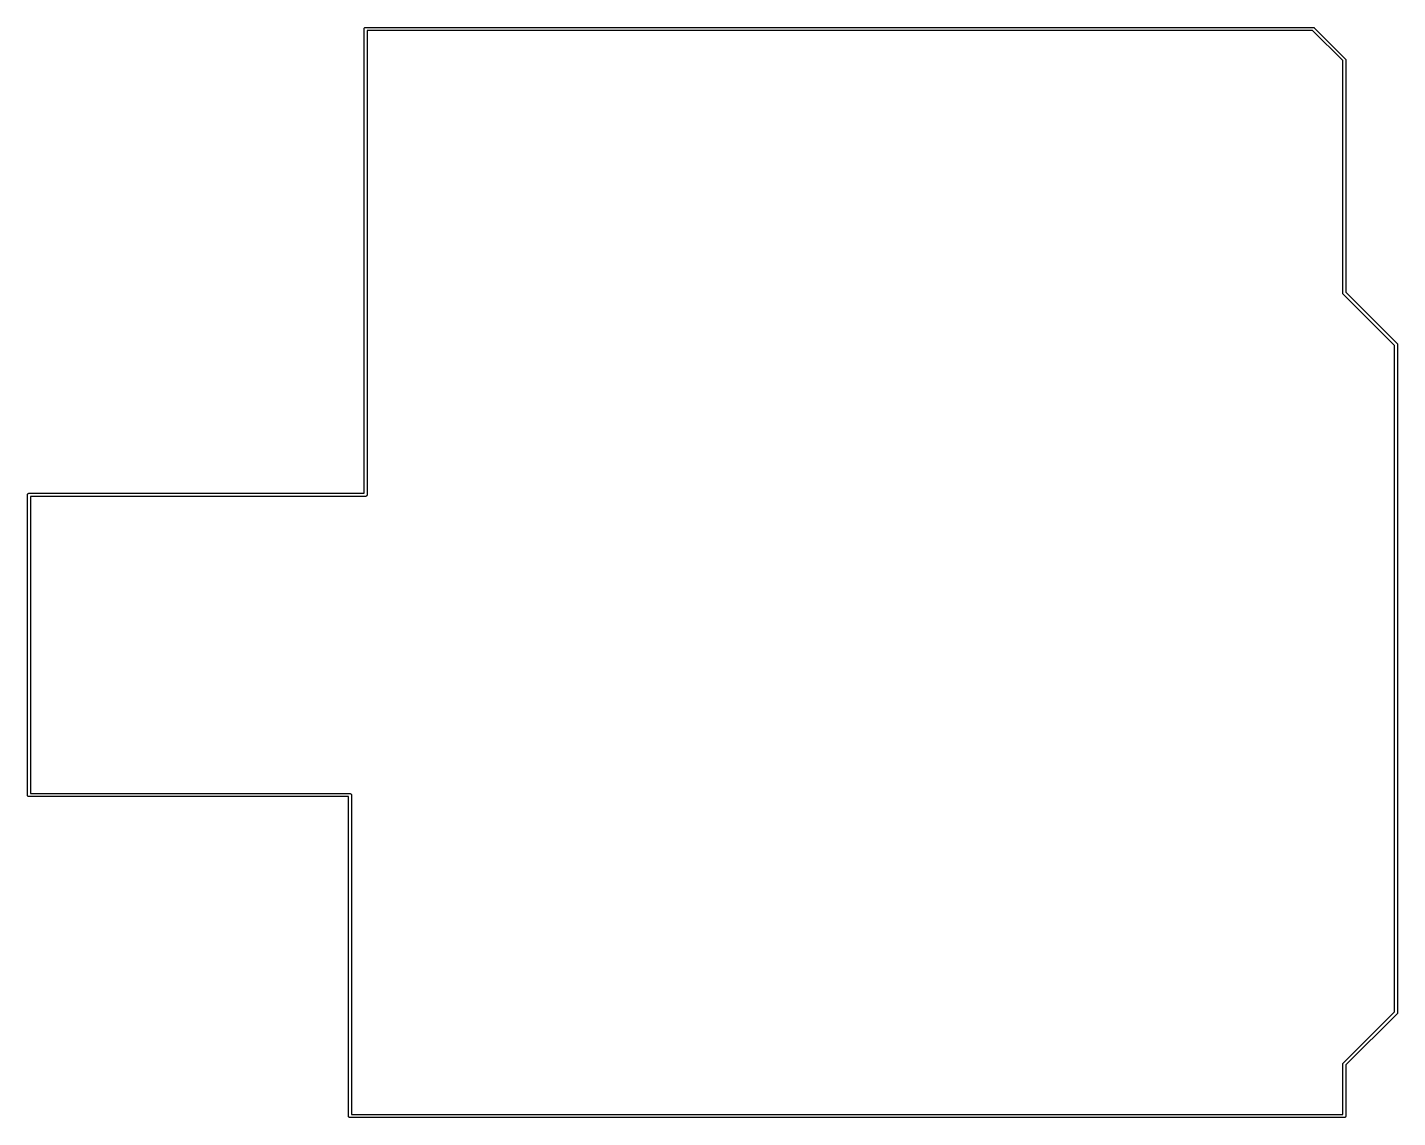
# Model space of a CAD drawing. Extents: x 1.4 to 68.7, y -0.1 to 53.4.
import ezdxf

# ---------------------------------------------------------------- set-up
doc = ezdxf.new("R2010")
doc.units = 0
doc.header["$MEASUREMENT"] = 0
doc.layers.add('BLACK', color=7, linetype='CONTINUOUS')

msp = doc.modelspace()

# ---------------------------------------------------------------- linework, layer by layer
at = {"layer": 'BLACK', "linetype": 'CONTINUOUS'}
for p, q in [((17.959, 53.3532), (17.9613, 53.3595)), ((17.959, 53.3466), (17.959, 53.3532)), ((17.959, 30.555), (17.959, 53.3466)), ((17.959, 53.3466), (17.959, 53.3466)), ((17.9613, 53.3595), (17.9624, 53.366)), ((17.9624, 53.366), (17.9658, 53.3718)), ((17.9658, 53.3718), (17.968, 53.3781)), ((17.968, 53.3781), (17.9723, 53.3832)), ((17.9723, 53.3832), (17.9757, 53.389)), ((17.9757, 53.389), (17.9808, 53.3932)), ((17.9808, 53.3932), (17.985, 53.3983)), ((17.985, 53.3983), (17.9908, 53.4017)), ((17.9908, 53.4017), (17.9959, 53.406)), ((17.9959, 53.406), (18.0022, 53.4082)), ((18.0022, 53.4082), (18.008, 53.4116)), ((18.008, 53.4116), (18.0145, 53.4127)), ((18.0145, 53.4127), (18.0208, 53.415)), ((18.0208, 53.415), (18.0274, 53.415)), ((18.0274, 53.415), (18.0274, 53.415)), ((18.0274, 53.415), (64.5127, 53.415)), ((18.109, 53.265), (18.109, 30.4734)), ((64.4849, 53.265), (18.109, 53.265)), ((65.965, 51.7849), (64.4849, 53.265)), ((64.5127, 53.415), (64.5226, 53.4159)), ((64.5226, 53.4159), (64.5322, 53.4133)), ((64.5322, 53.4133), (64.542, 53.4116)), ((64.542, 53.4116), (64.545, 53.4099)), ((64.545, 53.4099), (64.5482, 53.409)), ((64.5482, 53.409), (64.5563, 53.4033)), ((64.5563, 53.4033), (64.565, 53.3983)), ((64.565, 53.3983), (64.5713, 53.3907)), ((64.5713, 53.3907), (66.0907, 51.8713)), ((65.965, 40.3893), (65.965, 51.7849)), ((66.0907, 51.8713), (66.0983, 51.865)), ((66.0983, 51.865), (66.1033, 51.8563)), ((66.1033, 51.8563), (66.109, 51.8482)), ((66.109, 51.8482), (66.1099, 51.8449)), ((66.1099, 51.8449), (66.1116, 51.842)), ((66.1116, 51.842), (66.1133, 51.8322)), ((66.1133, 51.8322), (66.1159, 51.8226)), ((66.1159, 51.8226), (66.115, 51.8128)), ((66.115, 51.8128), (66.115, 40.4171)), ((65.9641, 40.3794), (65.965, 40.3893)), ((65.9667, 40.3698), (65.9641, 40.3794)), ((65.9684, 40.36), (65.9667, 40.3698)), ((65.9701, 40.3571), (65.9684, 40.36)), ((65.971, 40.3538), (65.9701, 40.3571)), ((65.9767, 40.3457), (65.971, 40.3538)), ((65.9817, 40.337), (65.9767, 40.3457)), ((65.9893, 40.3307), (65.9817, 40.337)), ((68.505, 37.8149), (65.9893, 40.3307)), ((66.115, 40.4171), (68.6307, 37.9013)), ((68.505, 5.11107), (68.505, 37.8149)), ((68.6307, 37.9013), (68.6383, 37.895)), ((68.6383, 37.895), (68.6433, 37.8863)), ((68.6433, 37.8863), (68.649, 37.8782)), ((68.649, 37.8782), (68.6499, 37.875)), ((68.6499, 37.875), (68.6516, 37.872)), ((68.6516, 37.872), (68.6533, 37.8622)), ((68.6533, 37.8622), (68.6559, 37.8526)), ((68.6559, 37.8526), (68.655, 37.8427)), ((68.655, 37.8427), (68.655, 5.08325)), ((1.449, 30.4932), (1.45128, 30.4995)), ((1.449, 30.4866), (1.449, 30.4932)), ((1.449, 15.7612), (1.449, 30.4866)), ((1.449, 30.4866), (1.449, 30.4866)), ((1.45128, 30.4995), (1.45244, 30.506)), ((1.45244, 30.506), (1.45577, 30.5118)), ((1.45577, 30.5118), (1.45805, 30.5181)), ((1.45805, 30.5181), (1.46233, 30.5232)), ((1.46233, 30.5232), (1.46566, 30.529)), ((1.46566, 30.529), (1.47076, 30.5332)), ((1.47076, 30.5332), (1.47505, 30.5383)), ((1.47505, 30.5383), (1.48082, 30.5417)), ((1.48082, 30.5417), (1.48592, 30.546)), ((1.48592, 30.546), (1.49218, 30.5482)), ((1.49218, 30.5482), (1.49795, 30.5516)), ((1.49795, 30.5516), (1.50451, 30.5527)), ((1.50451, 30.5527), (1.51078, 30.555)), ((1.51078, 30.555), (1.51744, 30.555)), ((1.51744, 30.555), (1.51744, 30.555)), ((1.51744, 30.555), (17.959, 30.555)), ((18.0406, 30.405), (1.599, 30.405)), ((1.599, 30.405), (1.599, 15.823)), ((18.0472, 30.405), (18.0406, 30.405)), ((18.0406, 30.405), (18.0406, 30.405)), ((18.0535, 30.4073), (18.0472, 30.405)), ((18.06, 30.4084), (18.0535, 30.4073)), ((18.0658, 30.4118), (18.06, 30.4084)), ((18.0721, 30.414), (18.0658, 30.4118)), ((18.0772, 30.4183), (18.0721, 30.414)), ((18.083, 30.4217), (18.0772, 30.4183)), ((18.0872, 30.4268), (18.083, 30.4217)), ((18.0923, 30.431), (18.0872, 30.4268)), ((18.0957, 30.4368), (18.0923, 30.431)), ((18.1, 30.4419), (18.0957, 30.4368)), ((18.1022, 30.4482), (18.1, 30.4419)), ((18.1056, 30.454), (18.1022, 30.4482)), ((18.1067, 30.4605), (18.1056, 30.454)), ((18.109, 30.4668), (18.1067, 30.4605)), ((18.109, 30.4734), (18.109, 30.4734)), ((18.109, 30.4734), (18.109, 30.4668)), ((1.449, 15.7348), (1.449, 15.7612)), ((1.45128, 15.7285), (1.449, 15.7348)), ((1.45244, 15.722), (1.45128, 15.7285)), ((1.45577, 15.7162), (1.45244, 15.722)), ((1.45805, 15.7099), (1.45577, 15.7162)), ((1.46233, 15.7048), (1.45805, 15.7099)), ((1.46566, 15.699), (1.46233, 15.7048)), ((1.47076, 15.6948), (1.46566, 15.699)), ((1.47505, 15.6897), (1.47076, 15.6948)), ((1.48082, 15.6863), (1.47505, 15.6897)), ((1.48592, 15.682), (1.48082, 15.6863)), ((1.49218, 15.6798), (1.48592, 15.682)), ((1.49795, 15.6764), (1.49218, 15.6798)), ((1.50452, 15.6753), (1.49795, 15.6764)), ((1.51078, 15.673), (1.50452, 15.6753)), ((1.51744, 15.673), (1.51078, 15.673)), ((17.197, 15.673), (1.51744, 15.673)), ((1.51744, 15.673), (1.51744, 15.673)), ((1.599, 15.823), (17.2786, 15.823)), ((17.197, 0.013224), (17.197, 15.673)), ((17.2786, 15.823), (17.2786, 15.823)), ((17.2786, 15.823), (17.2852, 15.823)), ((17.2852, 15.823), (17.2915, 15.8207)), ((17.2915, 15.8207), (17.298, 15.8196)), ((17.298, 15.8196), (17.3038, 15.8162)), ((17.3038, 15.8162), (17.3101, 15.814)), ((17.3101, 15.814), (17.3152, 15.8097)), ((17.3152, 15.8097), (17.321, 15.8063)), ((17.321, 15.8063), (17.3252, 15.8012)), ((17.3252, 15.8012), (17.3303, 15.797)), ((17.3303, 15.797), (17.3337, 15.7912)), ((17.3337, 15.7912), (17.338, 15.7861)), ((17.338, 15.7861), (17.3402, 15.7798)), ((17.3402, 15.7798), (17.3436, 15.774)), ((17.3436, 15.774), (17.3447, 15.7675)), ((17.3447, 15.7675), (17.347, 15.7612)), ((17.347, 15.7612), (17.347, 15.7546)), ((17.347, 15.7546), (17.347, 15.7546)), ((17.347, 15.7546), (17.347, 0.075)), ((65.9893, 2.59534), (68.505, 5.11107)), ((68.6307, 5.02466), (66.115, 2.50893)), ((68.6383, 5.03105), (68.6307, 5.02466)), ((68.6433, 5.03967), (68.6383, 5.03105)), ((68.649, 5.04781), (68.6433, 5.03967)), ((68.6499, 5.05105), (68.649, 5.04781)), ((68.6516, 5.05395), (68.6499, 5.05105)), ((68.6533, 5.06376), (68.6516, 5.05395)), ((68.6559, 5.07336), (68.6533, 5.06376)), ((68.655, 5.08325), (68.6559, 5.07336)), ((65.9641, 2.54664), (65.9667, 2.55625)), ((65.965, 2.53673), (65.9641, 2.54664)), ((65.965, 0.075), (65.965, 2.53673)), ((65.9667, 2.55625), (65.9684, 2.56605)), ((65.9684, 2.56605), (65.9701, 2.56895)), ((65.9701, 2.56895), (65.971, 2.57218)), ((65.971, 2.57218), (65.9767, 2.58033)), ((65.9767, 2.58033), (65.9817, 2.58895)), ((65.9817, 2.58895), (65.9893, 2.59534)), ((66.115, 2.50893), (66.115, -0.006556)), ((17.197, -0.013224), (17.197, 0.013224)), ((17.347, 0.075), (65.965, 0.075)), ((17.1993, -0.019491), (17.197, -0.013224)), ((17.2004, -0.026047), (17.1993, -0.019491)), ((17.2038, -0.031812), (17.2004, -0.026047)), ((17.206, -0.038078), (17.2038, -0.031812)), ((17.2103, -0.043186), (17.206, -0.038078)), ((17.2137, -0.048952), (17.2103, -0.043186)), ((17.2188, -0.053232), (17.2137, -0.048952)), ((17.223, -0.058339), (17.2188, -0.053232)), ((17.2288, -0.061672), (17.223, -0.058339)), ((17.2339, -0.065953), (17.2288, -0.061672)), ((17.2402, -0.068231), (17.2339, -0.065953)), ((17.246, -0.071563), (17.2402, -0.068231)), ((17.2525, -0.07272), (17.246, -0.071563)), ((17.2588, -0.074999), (17.2525, -0.07272)), ((17.2654, -0.074999), (17.2588, -0.074999)), ((17.2654, -0.075), (17.2654, -0.074999)), ((66.0466, -0.075), (17.2654, -0.075)), ((66.0532, -0.074999), (66.0466, -0.074999)), ((66.0466, -0.074999), (66.0466, -0.075)), ((66.0595, -0.07272), (66.0532, -0.074999)), ((66.066, -0.071563), (66.0595, -0.07272)), ((66.0718, -0.068231), (66.066, -0.071563)), ((66.0781, -0.065953), (66.0718, -0.068231)), ((66.0832, -0.061672), (66.0781, -0.065953)), ((66.089, -0.058339), (66.0832, -0.061672)), ((66.0932, -0.053234), (66.089, -0.058339)), ((66.0983, -0.048952), (66.0932, -0.053234)), ((66.1017, -0.043182), (66.0983, -0.048952)), ((66.106, -0.038078), (66.1017, -0.043182)), ((66.1082, -0.031817), (66.106, -0.038078)), ((66.1116, -0.026047), (66.1082, -0.031817)), ((66.1127, -0.019485), (66.1116, -0.026047)), ((66.115, -0.013224), (66.1127, -0.019485)), ((66.115, -0.006556), (66.115, -0.006562)), ((66.115, -0.006562), (66.115, -0.013224))]:
    msp.add_line(p, q, dxfattribs=at)

doc.saveas('drawing.dxf')
